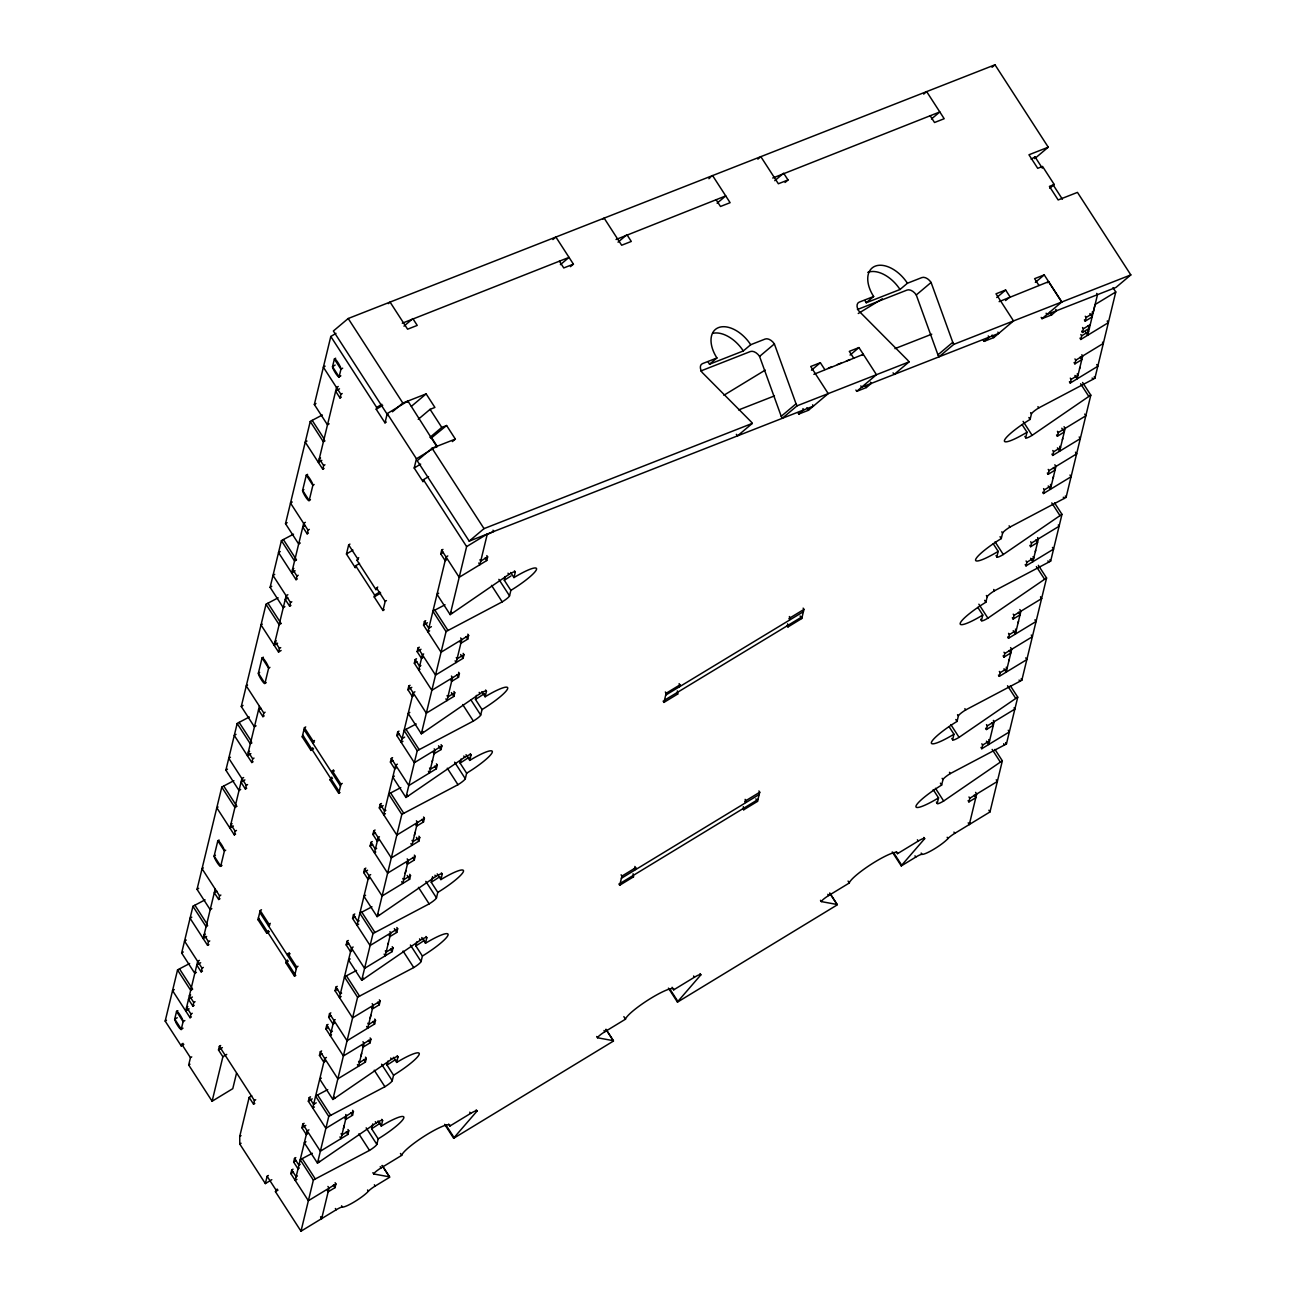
<?xml version="1.0" encoding="UTF-8"?>
<svg xmlns="http://www.w3.org/2000/svg" width="1296" height="1296" viewBox="0 0 1296 1296"><rect width="100%" height="100%" fill="white"/><g stroke="black" fill="none" stroke-linecap="round" stroke-linejoin="round"><path stroke-width="1.5" d="M182.995 1028.182L181.1 1029.591L179.48 1028.101A7.225 1.183 58.7 0 1 175.916 1022.593L174.652 1019.288L176.548 1011.447L177.827 1010.653M360.952 1056.256L361.633 1053.405M370.154 1018.17L370.85 1015.319M405.178 873.423L405.875 870.572M414.396 835.337L415.076 832.486M664.475 700.229L802.192 616.718L803.957 609.412L803.131 608.132M758.063 799.097L757.512 801.382L743.726 809.773L742.916 808.493M802.305 616.264L801.738 618.548L787.968 626.94L787.142 625.66M183.821 1044.365L181.246 1045.937L165.175 1021.086L177.536 969.991A8.181 1.312 -32.9 0 1 179.496 968.857L189.653 963.495M196.409 972.308A8.181 1.312 -32.9 0 1 194.789 973.345L181.651 953.014L192.942 906.325A8.181 1.312 -32.9 0 1 194.902 905.207L205.06 899.845M211.815 908.658A8.181 1.312 -32.9 0 1 210.195 909.679L197.041 889.348L221.778 787.158A8.181 1.312 -32.9 0 1 223.722 786.024L233.896 780.662M240.651 789.475A8.181 1.312 -32.9 0 1 239.031 790.511L225.877 770.18L237.168 723.492A8.181 1.312 -32.9 0 1 239.128 722.374L249.286 717.012M256.057 725.825A8.181 1.312 -32.9 0 1 254.421 726.845L241.283 706.514L266.004 604.325A8.181 1.312 -32.9 0 1 267.964 603.191L278.122 597.829M284.877 606.641A8.181 1.312 -32.9 0 1 283.257 607.678L270.119 587.347L281.41 540.659A8.181 1.312 -32.9 0 1 283.354 539.541L293.528 534.179M300.283 542.992A8.181 1.312 -32.9 0 1 298.663 544.012L285.509 523.681L310.246 421.475A8.181 1.312 -32.9 0 1 312.19 420.358L322.348 414.995M329.119 423.808A8.181 1.312 -32.9 0 1 327.483 424.845L314.345 404.514L330.804 336.49L335.972 333.347M181.213 1029.461L183.109 1021.604A6.14 1.004 58.7 0 0 180.16 1015.157A6.14 1.004 58.7 0 0 176.548 1011.447L183.109 1021.604L184.842 1020.568M215.185 889.056L203.197 938.579L206.647 936.473M259.411 706.223L247.439 755.746L250.873 753.64M335.129 365.051L332.537 366.622A6.14 1.004 58.7 0 0 335.502 373.07A6.14 1.004 58.7 0 0 339.115 376.78L340.961 369.166A6.14 1.004 58.7 0 0 338.013 362.702A6.14 1.004 58.7 0 0 334.384 358.992L335.68 358.214M181.246 1045.937L182.979 1043.329M174.28 989.561L172.546 990.614L190.075 1017.716L190.966 1014.071L192.245 1013.278M192.375 997.013L188.503 999.362L192.877 1006.15L193.768 1002.488L195.048 1001.695M200.669 962.734L196.798 965.083L201.172 971.87L202.063 968.209L203.342 967.415M191.776 917.195L190.058 918.248L207.587 945.351L208.478 941.69L209.758 940.912M216.886 891.146L214.294 892.717L218.684 899.489L219.559 895.828L220.855 895.05M218.068 806.987L216.788 807.781L234.317 834.883L235.192 831.238L236.488 830.444M244.895 779.9L241.024 782.249L245.398 789.037L246.289 785.376L247.585 784.582M236.018 734.362L234.284 735.415L251.813 762.518L252.704 758.857L254 758.079M261.112 708.313L258.536 709.884L262.91 716.656L263.801 712.994L265.097 712.217M262.31 624.154L261.014 624.947L278.543 652.05L279.418 648.405L280.714 647.611M287.842 597.845L285.25 599.416L289.64 606.204L290.515 602.543L291.811 601.749M280.244 551.529L278.527 552.582L296.055 579.685L296.93 576.023L298.226 575.246M305.354 525.479L302.762 527.051L307.152 533.822L308.027 530.161L309.323 529.384M306.974 441.061L305.24 442.114L322.769 469.217L323.66 465.572L324.956 464.778M339.503 388.832L335.632 391.181L340.006 397.969L340.897 394.308L342.193 393.514M236.471 1073.412L232.778 1088.656L212.107 1101.227L188.681 1064.972L190.447 1057.666L191.743 1056.872M212.107 1101.227L222.88 1056.742L218.489 1049.954L219.38 1046.309L220.676 1045.516M386.289 422.059L384.993 422.836L376.229 409.277L376.682 407.446L381.834 404.303M269.341 931.678L266.749 933.25L257.985 919.69L260.204 910.553L261.5 909.76M313.567 748.845L310.991 750.416L302.227 736.857L304.43 727.72L305.726 726.926M356.513 566.789L355.217 567.583L346.453 554.024L348.673 544.887L349.952 544.093M384.993 422.836L387.229 413.602L407.9 401.031L436.963 446.796M266.749 933.25L268.483 930.625M270.265 923.319L268.531 925.927L269.811 925.15M310.991 750.416L312.725 747.792M314.491 740.486L312.757 743.094L314.053 742.316M355.217 567.583L355.655 565.753L359.543 563.387M377.266 588.854L375.97 589.631L356.983 560.261L358.717 557.653M407.624 402.181L407.9 401.031M271.804 1179.668L265.356 1183.588L239.792 1144.06L239.728 1136.414L249.156 1097.404L251.748 1095.833M295.796 975.386L294.5 976.163L285.736 962.62L287.469 959.996M289.251 952.69L287.501 955.298L290.093 953.726M340.022 792.553L338.742 793.33L329.978 779.787L331.711 777.163M333.477 769.856L331.744 772.465L334.319 770.893M384.264 609.719L382.968 610.497L374.204 596.954L374.641 595.123L379.809 591.98M375.97 589.631L377.703 587.023M249.156 1097.404L253.546 1104.176L254.421 1100.531L255.717 1099.737M424.262 480.8L422.966 481.577L414.202 468.018L416.437 458.784L429.349 450.927M294.5 976.163L296.719 967.027L297.999 966.249M338.742 793.33L340.945 784.193L342.241 783.416M382.968 610.497L385.171 601.36L386.467 600.583M422.966 481.577L423.403 479.747L428.571 476.604M265.356 1183.588L267.122 1176.282L268.418 1175.488M382.304 1165.784L389.707 1177.222L375.176 1186.067A8.181 1.312 -32.9 0 0 368.388 1191.235A16.346 2.624 -32.9 0 1 354.796 1201.586A16.346 2.624 -32.9 0 1 342.403 1207.046A8.181 1.312 -32.9 0 0 336.199 1209.784L300.996 1231.2L275.432 1191.656L277.166 1189.048M335.113 1182.681L335.923 1183.961L308.367 1200.728L290.839 1173.609L291.73 1169.964L293.026 1169.17M299.311 1168.036L298.031 1168.814L293.641 1162.042L294.532 1158.381L295.828 1157.587M307.606 1133.741L306.326 1134.535L301.936 1127.763L302.827 1124.102L304.123 1123.308M352.609 1110.316L353.435 1111.579L325.879 1128.362L308.351 1101.244L309.242 1097.582L310.522 1096.805M325.118 1061.375L323.822 1062.169L319.448 1055.381L320.339 1051.72L321.619 1050.943M370.121 1037.95L370.948 1039.214L343.391 1055.981L325.863 1028.878L326.738 1025.217L328.034 1024.423M334.336 1023.289L333.04 1024.067L328.666 1017.295L329.54 1013.634L330.836 1012.856M379.339 999.848L380.165 1001.128L352.593 1017.895L335.081 990.776L335.956 987.131L337.252 986.337M351.848 950.908L350.552 951.701L346.178 944.914L347.053 941.269L348.349 940.475M396.851 927.482L397.661 928.746L370.105 945.529L352.577 918.41L353.468 914.749L354.764 913.972M369.36 878.542L368.064 879.336L363.674 872.548L364.565 868.887L365.861 868.109M414.347 855.117L415.174 856.381L387.617 873.148L370.089 846.045L370.98 842.384L372.276 841.59M378.562 840.456L377.282 841.234L372.892 834.462L373.783 830.801L375.079 830.023M423.565 817.015L424.391 818.294L396.835 835.061L379.307 807.943L380.198 804.298L381.478 803.504M396.074 768.074L394.778 768.868L390.404 762.08L391.295 758.435L392.575 757.642M441.077 744.649L441.904 745.913L414.347 762.696L396.819 735.577L397.694 731.916L398.99 731.138M413.586 695.709L412.29 696.487L407.916 689.715L408.791 686.054L410.087 685.276M458.59 672.284L459.416 673.547L431.843 690.314L414.331 663.212L415.206 659.551L416.502 658.757M422.804 657.623L421.508 658.4L417.134 651.629L418.009 647.968L419.305 647.19M467.807 634.181L468.617 635.461L441.061 652.228L423.533 625.109L424.424 621.464L425.72 620.671M446.456 559.856L445.16 560.633L440.786 553.862L441.661 550.201L442.957 549.407M300.996 1231.2L313.357 1180.105L300.218 1159.758A8.181 1.312 -32.9 0 1 302.162 1158.64L312.336 1153.278M305.953 1141.76A8.181 1.312 -32.9 0 1 304.317 1142.797L317.471 1163.128L328.763 1116.439L315.608 1096.108A8.181 1.312 -32.9 0 1 317.569 1094.99L327.726 1089.628M321.343 1078.11A8.181 1.312 -32.9 0 1 319.723 1079.131L332.861 1099.462L357.583 997.272L344.444 976.925A8.181 1.312 -32.9 0 1 346.405 975.807L356.562 970.445M350.179 958.927A8.181 1.312 -32.9 0 1 348.559 959.963L361.697 980.294L372.989 933.606L359.851 913.275A8.181 1.312 -32.9 0 1 361.795 912.157L371.968 906.795M365.585 895.261A8.181 1.312 -32.9 0 1 363.949 896.297L377.104 916.628L401.825 814.439L388.687 794.092A8.181 1.312 -32.9 0 1 390.631 792.974L400.788 787.612M394.405 776.093A8.181 1.312 -32.9 0 1 392.785 777.13L405.923 797.461L417.231 750.773L404.077 730.442A8.181 1.312 -32.9 0 1 406.037 729.324L416.194 723.962M409.811 712.427A8.181 1.312 -32.9 0 1 408.191 713.464L421.33 733.795L446.051 631.606L432.913 611.258A8.181 1.312 -32.9 0 1 434.857 610.141L445.03 604.778M438.647 593.26A8.181 1.312 -32.9 0 1 437.011 594.297L450.166 614.628L466.625 546.604L487.296 534.017L479.86 564.732L478.759 563.031M343.44 1128.638L344.12 1125.77M322.121 1216.717L321.667 1218.629L320.841 1217.349M388.006 944.379L388.363 942.937M432.248 761.546L432.589 760.104M327.337 1190.538L328.147 1191.802L335.048 1187.622L335.923 1183.961M302.827 1124.102L320.355 1151.204L347.911 1134.437L348.786 1130.776L347.976 1129.513M344.833 1118.173L345.659 1119.436L352.544 1115.24L353.435 1111.579M320.339 1051.72L337.851 1078.839L365.407 1062.072L366.298 1058.411L365.472 1057.147M362.345 1045.791L363.172 1047.071L370.057 1042.875L370.948 1039.214M347.069 1040.753L374.625 1023.986L375.516 1020.325L374.69 1019.045M371.563 1007.705L372.389 1008.968L379.274 1004.789L380.165 1001.128M347.053 941.269L364.581 968.371L392.137 951.604L393.028 947.943L392.202 946.679M389.075 935.323L389.885 936.603L396.787 932.407L397.661 928.746M364.565 868.887L382.093 896.006L409.649 879.239L410.524 875.578L409.714 874.314M406.571 862.958L407.398 864.238L414.299 860.042L415.174 856.381M373.783 830.801L391.311 857.92L418.867 841.153L419.742 837.491L418.932 836.212M415.789 824.872L416.615 826.135L423.5 821.956L424.391 818.294M391.295 758.435L408.807 785.538L436.363 768.771L437.254 765.11L436.428 763.846M433.301 752.49L434.128 753.77L441.013 749.574L441.904 745.913M408.791 686.054L426.319 713.173L453.875 696.406L454.766 692.744L453.94 691.481M450.814 680.125L451.64 681.404L458.525 677.209L459.416 673.547M418.009 647.968L435.537 675.086L463.093 658.303L463.984 654.658L463.158 653.378M460.031 642.038L460.841 643.302L467.743 639.106L468.617 635.461M441.661 550.201L459.189 577.303L486.745 560.536L487.636 556.891L486.81 555.611M313.357 1180.105A8.181 1.312 -32.9 0 1 315.317 1178.971L369.506 1150.394A8.181 1.312 -32.9 0 0 376.844 1144.368L378.173 1138.876L371.596 1128.719L372.762 1123.907M328.763 1116.439A8.181 1.312 -32.9 0 1 330.707 1115.321L384.912 1086.728A8.181 1.312 -32.9 0 0 392.234 1080.702L393.563 1075.226L387.002 1065.053L387.958 1061.051M357.583 997.272A8.181 1.312 -32.9 0 1 359.543 996.138L413.748 967.561A8.181 1.312 -32.9 0 0 421.07 961.535L422.399 956.043L415.822 945.886L416.794 941.884M372.989 933.606A8.181 1.312 -32.9 0 1 374.949 932.488L429.138 903.895A8.181 1.312 -32.9 0 0 436.477 897.869L437.805 892.393L431.228 882.22L432.589 876.631M401.825 814.439A8.181 1.312 -32.9 0 1 403.769 813.305L457.974 784.712A8.181 1.312 -32.9 0 0 465.313 778.702L466.641 773.21L460.064 763.052L461.036 759.051M417.231 750.773A8.181 1.312 -32.9 0 1 419.175 749.655L473.38 721.062A8.181 1.312 -32.9 0 0 480.703 715.036L482.031 709.56L475.454 699.386L476.426 695.385M446.051 631.606A8.181 1.312 -32.9 0 1 448.011 630.472L502.2 601.879A8.181 1.312 -32.9 0 0 509.539 595.868L510.867 590.377L504.29 580.219L505.181 576.558M378.173 1138.876A28.625 4.601 -32.9 0 0 403.834 1117.8A28.625 4.601 -32.9 0 0 381.267 1126.078L382.595 1120.603L381.769 1119.323M393.563 1075.226A28.625 4.601 -32.9 0 0 419.24 1054.15A28.625 4.601 -32.9 0 0 396.673 1062.428L397.985 1056.937L397.175 1055.673M422.399 956.043A28.625 4.601 -32.9 0 0 448.06 934.967A28.625 4.601 -32.9 0 0 425.493 943.245L426.821 937.769L425.995 936.49M437.805 892.393A28.625 4.601 -32.9 0 0 463.466 871.317A28.625 4.601 -32.9 0 0 440.899 879.595L442.228 874.103L441.401 872.84M466.641 773.21A28.625 4.601 -32.9 0 0 492.302 752.134A28.625 4.601 -32.9 0 0 469.735 760.412L471.064 754.936L470.237 753.656M482.031 709.56A28.625 4.601 -32.9 0 0 507.692 688.484A28.625 4.601 -32.9 0 0 485.125 696.762L486.454 691.27L485.627 690.007M510.867 590.377A28.625 4.601 -32.9 0 0 536.528 569.3A28.625 4.601 -32.9 0 0 513.961 577.579L515.29 572.103L514.463 570.823M618.889 883.969L619.715 885.233L621.934 876.096L635.704 867.704L634.878 866.441M663.131 701.136L663.941 702.4L666.16 693.263L679.946 684.871L679.12 683.608M619.715 885.233L633.501 876.841L633.112 873.747M635.704 867.704L635.267 869.535L634.441 868.271M663.941 702.4L677.727 694.008L677.354 690.914M679.946 684.871L679.493 686.702L678.683 685.438M743.726 809.773L743.353 806.663M758.905 790.965L759.731 792.245L745.945 800.62L745.508 802.451L744.682 801.187M787.968 626.94L787.579 623.83M803.957 609.412L790.171 617.787L789.734 619.618L788.908 618.354M759.731 792.245L757.949 799.551L620.152 883.402M1034.597 158.582L1035.018 156.848L1042.308 168.14M994.955 749.396L1002.343 760.833A8.181 1.312 -32.9 0 0 1000.35 762.113L943.666 801.009A8.181 1.312 -32.9 0 1 937.219 803.374L938.547 797.882L933.201 789.62M938.547 797.882A28.625 4.601 -32.9 0 1 915.98 806.161A28.625 4.601 -32.9 0 1 941.641 785.084L942.97 779.593A8.181 1.312 -32.9 0 1 950.308 773.582L1004.497 744.989A8.181 1.312 -32.9 0 0 1006.457 743.872L1017.749 697.183L1010.345 685.746M1017.749 697.183A8.181 1.312 -32.9 0 0 1015.756 698.463L959.072 737.343A8.181 1.312 -32.9 0 1 952.625 739.708L953.953 734.216L949.012 726.602M953.953 734.216A28.625 4.601 -32.9 0 1 931.387 742.495A28.625 4.601 -32.9 0 1 957.047 721.418L958.376 715.943A8.181 1.312 -32.9 0 1 965.698 709.916L1019.903 681.323A8.181 1.312 -32.9 0 0 1021.847 680.206L1046.585 578L1038.355 565.299M1046.585 578A8.181 1.312 -32.9 0 0 1044.592 579.28L987.892 618.176A8.181 1.312 -32.9 0 1 981.445 620.541L982.773 615.049L977.848 607.419M982.773 615.049A28.625 4.601 -32.9 0 1 960.206 623.327A28.625 4.601 -32.9 0 1 985.867 602.251L987.196 596.759A8.181 1.312 -32.9 0 1 994.534 590.749L1048.739 562.156A8.181 1.312 -32.9 0 0 1050.683 561.038L1061.975 514.35L1054.588 502.913M1061.975 514.35A8.181 1.312 -32.9 0 0 1059.982 515.63L1003.298 554.51A8.181 1.312 -32.9 0 1 996.851 556.875L998.179 551.383L993.254 543.769M998.179 551.383A28.625 4.601 -32.9 0 1 975.613 559.661A28.625 4.601 -32.9 0 1 1001.273 538.585L1002.602 533.11A8.181 1.312 -32.9 0 1 1009.94 527.083L1064.129 498.49A8.181 1.312 -32.9 0 0 1066.09 497.372L1090.811 395.167L1082.597 382.466M1090.811 395.167A8.181 1.312 -32.9 0 0 1088.818 396.446L1032.134 435.343A8.181 1.312 -32.9 0 1 1025.687 437.708L1027.015 432.216L1022.074 424.586M1027.015 432.216A28.625 4.601 -32.9 0 1 1004.449 440.494A28.625 4.601 -32.9 0 1 1030.109 419.418L1031.438 413.926A8.181 1.312 -32.9 0 1 1038.76 407.916L1092.965 379.323A8.181 1.312 -32.9 0 0 1094.909 378.205L1115.775 291.973L1112.989 287.647M968.096 800.62L968.906 801.9L969.797 798.239L997.353 781.472L996.251 779.771M980.959 747.452L981.769 748.715L982.66 745.07L989.545 740.875L988.735 739.595M985.592 728.255L986.418 729.518L987.309 725.873L1014.865 709.09L1014.039 707.827M998.455 675.086L999.281 676.35L1000.172 672.689L1007.057 668.493L1006.231 667.229M1003.104 655.889L1003.93 657.153L1004.805 653.492L1032.377 636.725L1031.827 635.882M1007.672 636.984L1008.499 638.264L1009.39 634.603L1016.275 630.407L1015.448 629.143M1012.322 617.787L1013.148 619.067L1014.023 615.406L1041.579 598.639L1040.494 596.938M1025.185 564.619L1026.011 565.882L1026.886 562.237L1033.787 558.041L1032.961 556.762M1029.834 545.422L1030.644 546.685L1031.535 543.04L1059.091 526.257L1058.281 524.993M1042.697 492.253L1043.507 493.517L1044.398 489.856L1051.283 485.66L1050.473 484.396M1047.33 473.04L1048.156 474.32L1049.047 470.659L1076.603 453.892L1076.053 453.049M1051.915 454.151L1052.725 455.431L1053.616 451.769L1060.501 447.574L1059.691 446.31M1056.548 434.954L1057.374 436.234L1058.265 432.572L1085.821 415.805L1084.72 414.104M1069.411 381.785L1070.237 383.049L1071.128 379.404L1078.013 375.208L1077.187 373.928M1074.06 362.588L1074.886 363.852L1075.761 360.207L1103.333 343.424L1102.507 342.16M1079.973 338.175L1080.783 339.455L1081.674 335.794L1088.559 331.598L1087.733 330.334M1081.658 331.16L1082.484 332.44L1083.375 328.779L1090.26 324.583M1084.396 319.885L1085.206 321.165L1086.097 317.504L1092.982 313.308L1097.501 294.662L1096.675 293.398M968.209 822.814L969.311 824.515L969.781 822.62M1008.936 660.733L1009.276 659.308M1018.154 622.647L1018.494 621.205M1035.31 551.691L1035.666 550.265M1053.162 477.9L1053.518 476.474M1062.38 439.814L1062.736 438.372M1079.552 368.858L1079.892 367.432M969.311 824.515L976.682 794.043L975.596 792.358M892.247 851.942L901.271 865.922L915.802 857.077A8.181 1.312 -32.9 0 1 922.007 854.339A16.346 2.624 -32.9 0 0 934.416 848.88A16.346 2.624 -32.9 0 0 947.992 838.528A8.181 1.312 -32.9 0 1 954.779 833.36L989.982 811.944L1002.343 760.833M621.4 878.267L759.164 794.529M803.407 611.696L665.723 695.093M487.183 534.487L493.825 531.457L492.998 530.194M444.625 1124.312L453.665 1138.293A8.181 1.312 -32.9 0 1 454.086 1137.596L477.041 1111.077L476.215 1109.813M668.428 988.135L677.468 1002.116A8.181 1.312 -32.9 0 1 677.889 1001.419L700.844 974.884L700.034 973.62M901.271 865.922A8.181 1.312 -32.9 0 1 901.692 865.226L924.647 838.706L923.837 837.427M1034.921 158.436L1048.253 147.193L995.004 64.8L348.203 318.508L333.38 330.998L388.006 415.53M388.217 303.653L390.064 302.098L407.592 329.2L417.231 325.409L412.857 318.638L403.963 326.138M402.278 323.206L569.025 257.386L560.39 264.659M552.922 239.549L555.887 237.038L573.415 264.157L570.451 266.652M602.899 219.17L604.13 218.117L621.659 245.236L631.298 241.445L626.924 234.673L618.03 242.174M392.461 411.788L402.829 403.04L426.141 393.887L434.905 407.446L430.078 409.342L418.235 419.337M411.334 406.377L426.141 393.887M616.037 239.501L725.744 195.907L717.093 203.197M708.896 178.702L710.127 177.649M711.358 176.612L712.589 175.576L730.118 202.694L720.479 206.469L716.089 199.697M757.868 159.149L760.833 156.654L778.361 183.757L788.017 179.982L783.626 173.194L774.749 180.695M429.916 437.4L441.774 427.421L446.602 425.525L455.35 439.085L452.385 441.58M430.871 438.372L446.602 425.525M455.35 439.085L432.038 448.222L417.215 460.712L469.201 541.129L813.418 406.102L812.592 404.822M772.74 178.022L939.811 111.942L931.468 118.973M785.052 182.477L788.017 179.982M923.692 94.106L926.656 91.611L944.185 118.714L934.529 122.504L930.155 115.733M992.039 67.295L995.004 64.8M469.201 541.129L484.024 528.622L752.328 423.387A8.181 5.006 49.9 0 0 750.87 421.524L702.027 372.308A8.181 5.006 49.9 0 1 702.464 363.641L716.931 357.971A28.625 17.545 49.9 0 1 718.486 327.613A28.625 17.545 49.9 0 1 750.708 344.72L765.175 339.034A8.181 5.006 49.9 0 1 774.376 343.926L796.052 403.801A8.181 5.006 49.9 0 0 797.105 405.81L782.282 418.316A8.181 5.006 49.9 0 1 781.229 416.291L759.569 356.416A8.181 5.006 49.9 0 0 750.368 351.54L700.715 371.012M708.215 362.054A28.625 17.545 49.9 0 0 709.528 364.208L716.931 357.971M709.528 364.208L743.305 350.957L750.708 344.72M759.569 356.416L774.376 343.926M864.934 300.575A28.625 17.545 49.9 0 0 866.246 302.746L873.65 296.492A28.625 17.545 49.9 0 1 875.205 266.15A28.625 17.545 49.9 0 1 907.411 283.241L921.893 277.571A8.181 5.006 49.9 0 1 931.095 282.463L952.771 342.322A8.181 5.006 49.9 0 0 953.824 344.347L939.001 356.837A8.181 5.006 49.9 0 1 937.948 354.829L916.272 294.953A8.181 5.006 49.9 0 0 907.07 290.061L857.417 309.533M866.246 302.746L900.007 289.494L907.411 283.241M811.474 370.202L820.352 362.718L824.742 369.49M752.328 423.387L737.505 435.877A8.181 5.006 49.9 0 0 736.339 434.338M813.856 374.317L863.33 354.343L862.099 355.396M916.272 294.953L931.095 282.463M850.063 355.072L858.956 347.571L876.469 374.69L909.031 361.908A8.181 5.006 49.9 0 0 907.573 360.061L858.73 310.846A8.181 5.006 49.9 0 1 859.167 302.162L873.65 296.492M1049.792 188.26L1054.231 184.502L1042.551 166.439L1037.723 168.318L1028.959 154.775L1048.253 147.193M781.229 416.291L796.052 403.801M798.012 412.776L798.822 414.04L803.763 409.876L802.953 408.613M798.822 414.04L808.477 410.265L828.225 393.611L876.469 374.69L856.721 391.343L855.895 390.064M856.721 391.343L866.36 387.553L871.301 383.389L870.491 382.126M909.031 361.908L894.208 374.414A8.181 5.006 49.9 0 0 893.057 372.875M996.754 297.529L1005.647 290.029L1010.021 296.8L1005.583 300.559M999.135 301.644L1048.61 281.669L1061.764 302L1042 318.67L1041.174 317.39M937.948 354.829L952.771 342.322M1035.342 282.382L1044.236 274.898L1061.764 302M1047.379 282.706L1048.61 281.669M983.291 340.103L984.118 341.366L989.059 337.203L988.232 335.939M984.118 341.366L993.757 337.592L1013.521 320.922L995.992 293.819L1005.647 290.029M1042 318.67L1051.655 314.879L1056.596 310.716L1055.77 309.436M1054.231 184.502L1049.42 186.397L1058.168 199.957L1077.462 192.391L1130.825 274.914L1116.002 287.404L1046.941 314.491L1046.131 313.227M450.166 614.628A8.181 1.312 -32.9 0 0 452.158 613.348L508.842 574.468A8.181 1.312 -32.9 0 1 515.29 572.103M421.33 733.795A8.181 1.312 -32.9 0 0 423.322 732.532L480.006 693.635A8.181 1.312 -32.9 0 1 486.454 691.27M405.923 797.461A8.181 1.312 -32.9 0 0 407.916 796.181L464.616 757.301A8.181 1.312 -32.9 0 1 471.064 754.936M377.104 916.628A8.181 1.312 -32.9 0 0 379.08 915.365L435.78 876.469A8.181 1.312 -32.9 0 1 442.228 874.103M361.697 980.294A8.181 1.312 -32.9 0 0 363.69 979.015L420.374 940.135A8.181 1.312 -32.9 0 1 426.821 937.769M332.861 1099.462A8.181 1.312 -32.9 0 0 334.854 1098.198L391.538 1059.302A8.181 1.312 -32.9 0 1 397.985 1056.937M317.471 1163.128A8.181 1.312 -32.9 0 0 319.448 1161.848L376.148 1122.968A8.181 1.312 -32.9 0 1 382.595 1120.603M325.102 366.152L323.368 367.189L340.897 394.308M342.662 368.194L340.945 369.247L334.368 359.073L332.521 366.703L339.098 376.861L340.816 375.824M339.115 376.78L340.411 376.002M338.24 386.483L336.523 387.536L318.395 462.445L321.829 460.355M340.006 397.969L341.302 397.175M376.229 409.277L382.693 405.356M320.566 458.006L319.27 458.784L323.66 465.572M307.589 474.352L306.293 475.13L302.6 490.374A6.14 1.004 58.7 0 0 305.564 496.822A6.14 1.004 58.7 0 0 309.177 500.531L310.473 499.754M322.769 469.217L324.065 468.439M303.896 489.58L302.6 490.374L309.177 500.531L312.871 485.303A6.14 1.004 58.7 0 0 309.906 478.84A6.14 1.004 58.7 0 0 306.293 475.13L312.854 485.303L314.15 484.51M292.232 502.006L290.498 503.059L308.027 530.161M305.37 522.337L303.653 523.39L291.665 572.913L295.115 570.807M430.645 450.149L433.237 448.578M434.516 447.784L437.108 446.213M414.202 468.018L420.665 464.098M307.152 533.822L308.432 533.045M274.72 574.387L273.002 575.424L290.515 602.543M293.852 568.458L292.556 569.252L296.93 576.023M296.055 579.685L297.335 578.907M346.453 554.024L352.917 550.087M287.858 594.718L286.141 595.755L274.153 645.278L277.603 643.189M356.983 560.261L358.279 559.483M289.64 606.204L290.936 605.41M1031.13 159.197L1035.018 156.848M276.34 640.84L275.044 641.617L279.418 648.405M263.347 657.185L262.051 657.963L258.374 673.207A6.14 1.004 58.7 0 0 261.322 679.655A6.14 1.004 58.7 0 0 264.951 683.365L266.231 682.587M278.543 652.05L281.119 650.479M440.786 553.862L443.362 552.29M374.204 596.954L380.668 593.017M447.768 555.935L446.051 556.972L427.923 631.897L429.64 630.844M259.67 672.413L258.374 673.207L264.951 683.365L268.628 668.137A6.14 1.004 58.7 0 0 265.68 661.673A6.14 1.004 58.7 0 0 262.051 657.963L268.628 668.137L269.924 667.343M247.568 685.098L246.272 685.892L263.801 712.994M723.897 395.248L765.239 370.089M858.26 313.486L882.365 298.825M487.636 556.891L480.751 561.071L479.925 559.807M262.91 716.656L264.206 715.878M423.533 625.109L427.421 622.76M431.39 626.665L428.814 628.236L424.424 621.464M230.477 757.22L228.76 758.257L246.289 785.376M249.61 751.291L248.314 752.085L252.704 758.857M417.134 651.629L421.006 649.264M423.679 653.962L422.399 654.755L418.705 669.983L420.001 669.206M414.331 663.212L416.907 661.64M251.813 762.518L253.109 761.74M302.227 736.857L303.523 736.063M420.876 665.545L419.596 666.322L415.206 659.551M243.632 777.551L241.898 778.588L229.927 828.112L233.377 826.022M463.984 654.658L457.083 658.854L456.273 657.574M407.916 689.715L411.788 687.366M245.398 789.037L246.694 788.243M414.898 691.789L413.181 692.842L401.193 742.349L402.926 741.312M232.097 823.673L230.818 824.45L235.192 831.238M454.766 692.744L447.881 696.94L447.055 695.66M1115.775 291.973L1095.104 304.544L1087.684 335.259L1085.481 331.857M219.121 840.019L217.825 840.796L214.148 856.04A6.14 1.004 58.7 0 0 217.096 862.488A6.14 1.004 58.7 0 0 220.709 866.198L222.005 865.42M396.819 735.577L399.395 734.006M234.317 834.883L235.597 834.106M329.978 779.787L332.554 778.216M1085.206 321.165L1092.107 316.969L1089.904 313.583M404.66 737.132L402.084 738.704L397.694 731.916M215.428 855.247L214.148 856.04L220.709 866.198L224.402 850.97A6.14 1.004 58.7 0 0 221.438 844.506A6.14 1.004 58.7 0 0 217.825 840.796L224.402 850.97L225.698 850.176M1082.484 332.44L1089.369 328.244L1087.733 325.701M203.326 867.931L202.046 868.725L219.559 895.828M1080.783 339.455L1108.339 322.672L1107.254 320.987M390.404 762.08L392.98 760.509M397.386 764.154L395.669 765.207L383.681 814.73L385.414 813.677M1074.886 363.852L1081.771 359.656L1080.135 357.129M437.254 765.11L430.369 769.306L429.543 768.042M218.684 899.489L219.98 898.711M1070.237 383.049L1097.793 366.282L1096.708 364.581M379.307 807.943L383.179 805.594M385.868 810.292L384.572 811.069L380.198 804.298M186.251 940.054L184.534 941.09L202.063 968.209M205.384 934.124L204.088 934.918L208.478 941.69M372.892 834.462L375.484 832.891M379.453 836.795L378.157 837.589L374.479 852.817L375.759 852.039M370.089 846.045L372.681 844.474M207.587 945.351L208.883 944.573M257.985 919.69L259.281 918.896M376.65 848.378L375.354 849.155L370.98 842.384M1057.374 436.234L1064.259 432.038L1061.797 428.231M199.39 960.385L197.672 961.421L185.701 1010.945L189.135 1008.855M419.742 837.491L412.857 841.687L412.031 840.407M363.674 872.548L367.562 870.199M201.172 971.87L202.468 971.077M1052.725 455.431L1080.297 438.647L1079.746 437.805M370.672 874.622L368.939 875.675L356.967 925.182L358.684 924.145M190.674 994.923L189.378 995.717L193.768 1002.488M1048.156 474.32L1055.041 470.124L1053.405 467.581M187.871 1006.506L186.575 1007.284L190.966 1014.071M165.175 1021.086L166.471 1020.292M192.877 1006.15L194.173 1005.356M410.524 875.578L403.639 879.773L402.813 878.494M174.652 1019.288L177.228 1017.716M1043.507 493.517L1071.079 476.75L1069.978 475.049M352.577 918.41L355.169 916.839M190.075 1017.716L191.371 1016.939M285.736 962.62L288.328 961.049M359.138 920.743L357.858 921.537L353.468 914.749M346.178 944.914L348.754 943.342M353.16 947.003L351.443 948.04L339.455 997.564L341.172 996.511M1030.644 546.685L1037.545 542.489L1035.893 539.962M188.681 1064.972L189.977 1064.194M218.489 1049.954L222.361 1047.605M393.028 947.943L386.127 952.139L385.317 950.875M1026.011 565.882L1053.567 549.115L1052.465 547.43M222.88 1056.742L226.751 1054.377M335.081 990.776L337.657 989.204M341.626 993.125L340.346 993.902L335.956 987.131M328.666 1017.295L331.241 1015.724M335.21 1019.628L333.931 1020.422L330.237 1035.65L331.533 1034.872M325.863 1028.878L328.439 1027.307M332.424 1031.211L331.128 1031.989L326.738 1025.217M1013.148 619.067L1020.033 614.871L1018.397 612.328M375.516 1020.325L368.631 1024.52L367.805 1023.241M319.448 1055.381L322.024 1053.81M1008.499 638.264L1036.055 621.497L1035.504 620.638M326.43 1057.455L324.713 1058.508L312.725 1108.015L314.458 1106.978M253.546 1104.176L254.826 1103.398M1003.93 657.153L1010.815 652.957L1009.179 650.414M366.298 1058.411L359.413 1062.607L358.587 1061.327M239.728 1136.414L241.024 1135.62M999.281 676.35L1026.837 659.583L1025.752 657.882M308.351 1101.244L312.223 1098.878M239.792 1144.06L241.088 1143.266M316.208 1102.799L313.616 1104.37L309.242 1097.582M301.936 1127.763L305.807 1125.398M308.934 1129.837L307.201 1130.873L295.229 1180.397L296.946 1179.344M986.418 729.518L993.303 725.339L991.667 722.795M293.641 1162.042L296.233 1160.471M348.786 1130.776L341.901 1134.972L341.075 1133.708M981.769 748.715L1009.341 731.948L1008.239 730.264M300.202 1164.375L298.906 1165.153L294.532 1158.381M290.839 1173.609L293.431 1172.038M297.4 1175.958L296.104 1176.736L291.73 1169.964M275.432 1191.656L278.024 1190.084M968.906 801.9L975.807 797.704L974.155 795.161M372.875 1172.702L373.702 1173.965A8.181 1.312 -32.9 0 1 381.024 1167.955L401.695 1155.368A28.625 4.601 -32.9 0 1 427.356 1134.292A28.625 4.601 -32.9 0 1 449.923 1126.03L470.594 1113.442A8.181 1.312 -32.9 0 1 477.041 1111.077M596.678 1036.508L597.505 1037.772A8.181 1.312 -32.9 0 1 604.827 1031.762L625.498 1019.174A28.625 4.601 -32.9 0 1 651.159 998.114A28.625 4.601 -32.9 0 1 673.726 989.836L694.397 977.249A8.181 1.312 -32.9 0 1 700.844 974.884M820.481 900.315L821.308 901.595A8.181 1.312 -32.9 0 1 828.646 895.568L849.301 882.997A28.625 4.601 -32.9 0 1 874.978 861.921A28.625 4.601 -32.9 0 1 897.545 853.643L918.216 841.072A8.181 1.312 -32.9 0 1 924.647 838.706M453.665 1138.293L613.51 1041.028L606.123 1029.591M677.468 1002.116L837.313 904.835L829.926 893.398M828.355 368.064L831.967 366.655M837.394 364.516L841.023 363.107M846.45 360.968L850.063 359.559M573.415 264.157L563.76 267.948L559.386 261.16M820.352 362.718L810.713 366.493L828.225 393.611L797.105 405.81M858.956 347.571L849.301 351.362L853.691 358.133M1044.236 274.898L1034.597 278.672L1038.971 285.46M738.655 409.925L774.457 395.896M894.953 348.624L931.759 334.19M953.824 344.347L1130.825 274.914M821.308 901.595L837.151 904.495L829.764 893.057M597.505 1037.772L613.348 1040.688L605.961 1029.251M373.702 1173.965L389.545 1176.865L382.142 1165.428M1053.275 185.085L1062.396 199.211M1107.529 321.408L1108.339 322.672M1092.172 312.044L1092.982 313.308M1085.27 316.24L1086.097 317.504M1082.549 327.515L1083.375 328.779M1080.848 334.514L1081.674 335.794M1081.836 354.731L1082.662 356.011L1077.122 378.853L1074.935 375.467M1094.099 376.925L1094.909 378.205M1050.003 312.336L1051.655 314.879M1092.139 378.043L1092.965 379.323M1074.951 358.927L1075.761 360.207M1080.605 383.746L1088.818 396.446M1070.302 378.124L1071.128 379.404M1079.195 436.963L1080.297 438.647M1064.048 426.692L1065.15 428.377L1059.626 451.235L1057.423 447.849M997.888 332.149L998.698 333.412L861.662 387.18L860.836 385.9M1075.502 452.191L1076.603 453.892M1057.439 431.309L1058.265 432.572M992.12 335.048L993.757 337.592M1037.95 406.636L1038.76 407.916M1030.612 412.663L1031.438 413.926M1052.789 450.506L1053.616 451.769M1028.878 417.506L1030.109 419.418M1054.847 464.778L1055.932 466.463L1050.408 489.321L1048.221 485.935M1023.095 421.362L1032.134 435.343M1048.221 469.395L1049.047 470.659M1065.263 496.109L1066.09 497.372M1024.861 436.428L1025.687 437.708M1063.303 497.227L1064.129 498.49M1043.572 488.592L1044.398 489.856M1051.769 502.913L1059.982 515.63M1037.61 537.565L1038.42 538.844L1032.896 561.703L1030.709 558.301M1049.857 559.759L1050.683 561.038M1047.913 560.893L1048.739 562.156M1030.709 541.76L1031.535 543.04M1036.379 566.579L1044.592 579.28M1009.114 525.82L1009.94 527.083M1026.076 560.957L1026.886 562.237M1001.776 531.83L1002.602 533.11M1040.769 597.359L1041.579 598.639M1000.042 536.69L1001.273 538.585M995.085 541.809L1003.298 554.51M996.025 555.611L996.851 556.875M1034.969 619.796L1036.055 621.497M1019.822 609.525L1020.924 611.21L1015.384 634.068L1013.197 630.682M1031.276 635.024L1032.377 636.725M1013.213 614.142L1014.023 615.406M864.724 385.009L866.36 387.553M993.708 589.469L994.534 590.749M986.386 595.496L987.196 596.759M1008.563 633.339L1009.39 634.603M984.636 600.34L985.867 602.251M1010.605 647.611L1011.706 649.296L1006.166 672.154L1003.979 668.768M978.869 604.195L987.892 618.176M1003.995 652.228L1004.805 653.492M1021.037 678.942L1021.847 680.206M980.635 619.261L981.445 620.541M1019.077 680.06L1019.903 681.323M999.346 671.425L1000.172 672.689M1007.543 685.746L1015.756 698.463M806.841 407.722L808.477 410.265M993.368 720.398L994.194 721.678L988.67 744.536L986.467 741.134M1005.631 742.592L1006.457 743.872M1003.671 743.726L1004.497 744.989M986.483 724.594L987.309 725.873M992.137 749.412L1000.35 762.113M964.872 708.653L965.698 709.916M981.833 743.791L982.66 745.07M957.55 714.663L958.376 715.943M955.816 719.523L957.047 721.418M950.859 724.642L959.072 737.343M951.799 738.445L952.625 739.708M988.88 810.243L989.982 811.944M968.971 796.975L969.797 798.239M949.482 772.303L950.308 773.582M942.143 778.329L942.97 779.593M940.41 783.173L941.641 785.084M935.453 788.292L943.666 801.009M936.392 802.094L937.219 803.374M953.953 832.097L954.779 833.36M947.165 837.265L947.992 838.528M800.102 616.005L801.738 618.548M789.361 616.523L790.171 617.787M917.39 839.792L918.216 841.072M921.181 853.076L922.007 854.339M914.992 855.814L915.802 857.077M896.314 851.731L897.545 853.643M893.479 852.509L901.692 865.226M848.07 881.086L849.301 882.997M827.82 894.305L828.646 895.568M755.876 798.838L757.512 801.382M676.901 692.744L677.727 694.008M745.119 799.357L745.945 800.62M665.334 691.983L666.16 693.263M430.078 409.342L441.774 427.421M348.203 318.508L402.829 403.04M432.038 448.222L484.024 528.622M510.673 572.492L513.961 577.579M508.016 573.188L508.842 574.468M485.109 557.993L486.745 560.536M498.863 579.344L509.539 595.868M387.229 413.602L416.437 458.784M330.804 336.49L376.682 407.446M423.403 479.747L466.625 546.604M491.524 585.371L502.2 601.879M632.675 875.578L633.501 876.841M693.587 975.985L694.397 977.249M451.332 612.085L452.158 613.348M621.108 874.816L621.934 876.096M466.09 636.579L467.743 639.106M312.19 420.358L324.243 439.004M434.857 610.141L448.011 630.472M310.246 421.475L323.384 441.823A8.181 1.312 -32.9 0 1 324.988 440.883M460.631 654.496L463.093 658.303M481.837 691.675L485.125 696.762M672.089 987.293L673.726 989.836M479.18 692.372L480.006 693.635M669.676 988.702L677.889 1001.419M455.107 660.814L456.208 662.499L461.732 639.657L460.647 637.956M456.889 674.665L458.525 677.209M470.853 699.791L480.703 715.036M451.429 676.042L452.515 677.743L446.99 700.601L445.889 698.9M462.688 704.538L473.38 721.062M451.413 692.582L453.875 696.406M348.673 544.887L357.437 558.43M376.423 587.801L385.171 601.36M355.655 565.753L374.641 595.123M466.025 754.693L469.735 760.412M463.79 756.022L464.616 757.301M623.862 1016.631L625.498 1019.174M454.621 762.178L465.313 778.702M438.55 745.767L441.013 749.574M447.298 768.204L457.974 784.712M422.496 731.252L423.322 732.532M434.727 766.228L436.363 768.771M604.017 1030.482L604.827 1031.762M283.354 539.541L296.509 559.872M406.037 729.324L419.175 749.655M281.41 540.659L294.548 560.99A8.181 1.312 -32.9 0 1 296.152 560.066M407.09 794.918L407.916 796.181M421.864 819.412L423.5 821.956M267.964 603.191L281.102 623.522M390.631 792.974L403.769 813.305M266.004 604.325L279.142 624.656A8.181 1.312 -32.9 0 1 280.746 623.716M416.405 837.329L418.867 841.153M437.206 873.877L440.899 879.595M434.954 875.205L435.78 876.469M410.881 843.647L411.966 845.332L417.506 822.49L416.405 820.789M412.646 857.498L414.299 860.042M425.801 881.361L436.477 897.869M407.187 858.875L408.289 860.576L402.764 883.435L401.663 881.734M418.462 887.371L429.138 903.895M407.187 875.416L409.649 879.239M304.43 727.72L313.195 741.263M332.181 770.634L340.945 784.193M303.961 729.486L340.475 785.975M302.632 734.978L339.147 791.467M421.799 937.526L425.493 943.245M419.548 938.855L420.374 940.135M410.395 945.011L421.07 961.535M394.324 928.6L396.787 932.407M403.056 951.037L413.748 967.561M378.27 914.085L379.08 915.365M390.501 949.061L392.137 951.604M239.128 722.374L251.456 741.425M361.795 912.157L374.949 932.488M237.168 723.492L250.322 743.823A8.181 1.312 -32.9 0 1 251.926 742.9M469.768 1112.179L470.594 1113.442M362.864 977.751L363.69 979.015M377.638 1002.245L379.274 1004.789M448.691 1124.118L449.923 1126.03M445.856 1124.896L454.086 1137.596M223.722 786.024L236.876 806.355M346.405 975.807L359.543 996.138M221.778 787.158L234.916 807.489A8.181 1.312 -32.9 0 1 236.52 806.549M372.989 1021.442L374.625 1023.986M393.385 1057.342L396.673 1062.428M390.728 1058.038L391.538 1059.302M366.638 1026.481L367.74 1028.165L373.264 1005.323L372.179 1003.622M368.42 1040.332L370.057 1042.875M381.559 1064.194L392.234 1080.702M362.961 1041.709L364.046 1043.41L358.522 1066.268L357.437 1064.567M374.236 1070.204L384.912 1086.728M363.771 1059.529L365.407 1062.072M329.54 1013.634L347.069 1040.753M260.204 910.553L268.969 924.097M287.955 953.467L296.719 967.027M259.735 912.319L296.233 968.809M258.406 917.811L294.905 974.3M400.464 1153.456L401.695 1155.368M377.978 1120.991L381.267 1126.078M375.322 1121.688L376.148 1122.968M366.169 1127.844L376.844 1144.368M350.908 1112.697L352.544 1115.24M358.83 1133.87L369.506 1150.394M380.214 1166.675L381.024 1167.955M334.028 1096.918L334.854 1098.198M346.259 1131.894L347.911 1134.437M194.902 905.207L207.214 924.259M317.569 1094.99L330.707 1115.321M374.35 1184.787L375.176 1186.067M192.942 906.325L206.08 926.656A8.181 1.312 -32.9 0 1 207.684 925.733M367.562 1189.971L368.388 1191.235M318.638 1160.584L319.448 1161.848M333.396 1185.079L335.048 1187.622M341.577 1205.782L342.403 1207.046M335.372 1208.504L336.199 1209.784M179.496 968.857L192.634 989.188M302.162 1158.64L315.317 1178.971M177.536 969.991L190.69 990.322A8.181 1.312 -32.9 0 1 192.407 989.318M219.38 1046.309L254.421 1100.531M174.701 1019.061L181.278 1029.235M181.683 1044.106L190.447 1057.666M267.122 1176.282L275.886 1189.841M431.779 438.016L437.254 446.488M434.192 748.845L435.002 750.109L429.478 772.967L428.393 771.266M389.95 931.678L390.776 932.942L385.252 955.8L384.151 954.099M345.724 1114.511L346.55 1115.775L341.01 1138.633L339.925 1136.932M327.937 1186.456L329.038 1188.157L321.667 1218.629L320.566 1216.928M424.553 940.216A28.625 4.601 -32.9 0 1 415.822 945.886M439.943 876.566A28.625 4.601 -32.9 0 1 431.228 882.22M510.98 575.926A28.625 4.601 -32.9 0 1 504.29 580.219M484.445 693.538A28.625 4.601 -32.9 0 1 475.454 699.386M469.039 757.204A28.625 4.601 -32.9 0 1 460.064 763.052M380.311 1123.049A28.625 4.601 -32.9 0 1 371.596 1128.719M395.717 1059.399A28.625 4.601 -32.9 0 1 387.002 1065.053M867.785 272.387A28.625 17.545 49.9 0 1 900.007 289.494M712.654 333.364A28.625 17.545 49.9 0 1 743.305 350.957M315.965 403.477A8.181 1.312 -32.9 0 1 314.345 404.514M271.739 586.31A8.181 1.312 -32.9 0 1 270.119 587.347M287.145 522.661A8.181 1.312 -32.9 0 1 285.509 523.681M227.513 769.144A8.181 1.312 -32.9 0 1 225.877 770.18M243.032 705.413A8.181 1.312 -32.9 0 1 241.283 706.514M183.271 951.977A8.181 1.312 -32.9 0 1 181.651 953.014M198.677 888.327A8.181 1.312 -32.9 0 1 197.041 889.348"/></g></svg>
